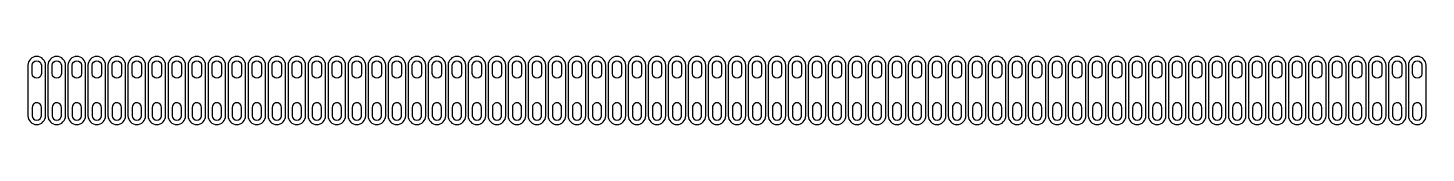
# Model space of a CAD drawing. Header units: millimetres. Extents: x -164 to 828, y -112 to -64.
import ezdxf

# ---------------------------------------------------------------- set-up
doc = ezdxf.new("R2010")
doc.units = ezdxf.units.MM
doc.layers.get('0').update_dxf_attribs({"linetype": 'CONTINUOUS'})

msp = doc.modelspace()

# ---------------------------------------------------------------- linework, layer by layer
for points in [[(-151.75, -106), (-151.75, -70, 1), (-164.25, -70), (-164.25, -106, 1)], [(-161.25, -70, -1), (-154.75, -70), (-154.75, -76, -0.999998), (-161.25, -76)], [(-150.05, -106, 1), (-137.55, -106), (-137.55, -70, 1), (-150.05, -70)], [(-147.05, -76), (-147.05, -70, -1), (-140.55, -70), (-140.55, -76, -0.999998)], [(-135.84, -106, 1), (-123.34, -106), (-123.34, -70, 1), (-135.84, -70)], [(-132.84, -76), (-132.84, -70, -1), (-126.34, -70), (-126.34, -76, -0.999998)], [(-121.64, -106, 1), (-109.14, -106), (-109.14, -70, 1), (-121.64, -70)], [(-118.64, -76), (-118.64, -70, -1), (-112.14, -70), (-112.14, -76, -0.999998)], [(-107.44, -106, 1), (-94.94, -106), (-94.94, -70, 1), (-107.44, -70)], [(-104.44, -76), (-104.44, -70, -1), (-97.94, -70), (-97.94, -76, -0.999998)], [(-93.24, -106, 1), (-80.74, -106), (-80.74, -70, 1), (-93.24, -70)], [(-90.24, -76), (-90.24, -70, -1), (-83.74, -70), (-83.74, -76, -0.999998)], [(-79.03, -106, 1), (-66.53, -106), (-66.53, -70, 1), (-79.03, -70)], [(-76.03, -76), (-76.03, -70, -1), (-69.53, -70), (-69.53, -76, -0.999998)], [(-64.83, -106, 1), (-52.33, -106), (-52.33, -70, 1), (-64.83, -70)], [(-61.83, -76), (-61.83, -70, -1), (-55.33, -70), (-55.33, -76, -0.999998)], [(-50.63, -106, 1), (-38.13, -106), (-38.13, -70, 1), (-50.63, -70)], [(-47.63, -76), (-47.63, -70, -1), (-41.13, -70), (-41.13, -76, -0.999998)], [(-36.42, -106, 1), (-23.92, -106), (-23.92, -70, 1), (-36.42, -70)], [(-33.42, -76), (-33.42, -70, -1), (-26.92, -70), (-26.92, -76, -0.999998)], [(-22.22, -106, 1), (-9.72, -106), (-9.72, -70, 1), (-22.22, -70)], [(-19.22, -76), (-19.22, -70, -1), (-12.72, -70), (-12.72, -76, -0.999998)], [(-8.02, -106, 1), (4.48, -106), (4.48, -70, 1), (-8.02, -70)], [(-5.02, -76), (-5.02, -70, -1), (1.48, -70), (1.48, -76, -0.999998)], [(6.18, -106, 1), (18.68, -106), (18.68, -70, 1), (6.18, -70)], [(9.18, -76), (9.18, -70, -1), (15.68, -70), (15.68, -76, -0.999998)], [(20.39, -106, 1), (32.89, -106), (32.89, -70, 1), (20.39, -70)], [(23.39, -76), (23.39, -70, -1), (29.89, -70), (29.89, -76, -0.999998)], [(34.59, -106, 1), (47.09, -106), (47.09, -70, 1), (34.59, -70)], [(37.59, -76), (37.59, -70, -1), (44.09, -70), (44.09, -76, -0.999998)], [(48.79, -106, 1), (61.29, -106), (61.29, -70, 1), (48.79, -70)], [(51.79, -76), (51.79, -70, -1), (58.29, -70), (58.29, -76, -0.999998)], [(63, -106, 1), (75.5, -106), (75.5, -70, 1), (63, -70)], [(66, -76), (66, -70, -1), (72.5, -70), (72.5, -76, -0.999998)], [(77.2, -106, 1), (89.7, -106), (89.7, -70, 1), (77.2, -70)], [(80.2, -76), (80.2, -70, -1), (86.7, -70), (86.7, -76, -0.999998)], [(91.4, -106, 1), (103.9, -106), (103.9, -70, 1), (91.4, -70)], [(94.4, -76), (94.4, -70, -1), (100.9, -70), (100.9, -76, -0.999998)], [(105.61, -106, 1), (118.11, -106), (118.11, -70, 1), (105.61, -70)], [(108.61, -76), (108.61, -70, -1), (115.11, -70), (115.11, -76, -0.999998)], [(119.81, -106, 1), (132.31, -106), (132.31, -70, 1), (119.81, -70)], [(122.81, -76), (122.81, -70, -1), (129.31, -70), (129.31, -76, -0.999998)], [(134.01, -106, 1), (146.51, -106), (146.51, -70, 1), (134.01, -70)], [(137.01, -76), (137.01, -70, -1), (143.51, -70), (143.51, -76, -0.999998)], [(148.21, -106, 1), (160.71, -106), (160.71, -70, 1), (148.21, -70)], [(151.21, -76), (151.21, -70, -1), (157.71, -70), (157.71, -76, -0.999998)], [(162.42, -106, 1), (174.92, -106), (174.92, -70, 1), (162.42, -70)], [(165.42, -76), (165.42, -70, -1), (171.92, -70), (171.92, -76, -0.999998)], [(176.62, -106, 1), (189.12, -106), (189.12, -70, 1), (176.62, -70)], [(179.62, -76), (179.62, -70, -1), (186.12, -70), (186.12, -76, -0.999998)], [(190.82, -106, 1), (203.32, -106), (203.32, -70, 1), (190.82, -70)], [(193.82, -76), (193.82, -70, -1), (200.32, -70), (200.32, -76, -0.999998)], [(205.03, -106, 1), (217.53, -106), (217.53, -70, 1), (205.03, -70)], [(208.03, -76), (208.03, -70, -1), (214.53, -70), (214.53, -76, -0.999998)], [(219.23, -106, 1), (231.73, -106), (231.73, -70, 1), (219.23, -70)], [(222.23, -76), (222.23, -70, -1), (228.73, -70), (228.73, -76, -0.999998)], [(233.43, -106, 1), (245.93, -106), (245.93, -70, 1), (233.43, -70)], [(236.43, -76), (236.43, -70, -1), (242.93, -70), (242.93, -76, -0.999998)], [(247.63, -106, 1), (260.13, -106), (260.13, -70, 1), (247.63, -70)], [(250.63, -76), (250.63, -70, -1), (257.13, -70), (257.13, -76, -0.999998)], [(261.84, -106, 1), (274.34, -106), (274.34, -70, 1), (261.84, -70)], [(264.84, -76), (264.84, -70, -1), (271.34, -70), (271.34, -76, -0.999998)], [(276.04, -106, 1), (288.54, -106), (288.54, -70, 1), (276.04, -70)], [(279.04, -76), (279.04, -70, -1), (285.54, -70), (285.54, -76, -0.999998)], [(290.24, -106, 1), (302.74, -106), (302.74, -70, 1), (290.24, -70)], [(293.24, -76), (293.24, -70, -1), (299.74, -70), (299.74, -76, -0.999998)], [(304.45, -106, 1), (316.95, -106), (316.95, -70, 1), (304.45, -70)], [(307.45, -76), (307.45, -70, -1), (313.95, -70), (313.95, -76, -0.999998)], [(318.65, -106, 1), (331.15, -106), (331.15, -70, 1), (318.65, -70)], [(321.65, -76), (321.65, -70, -1), (328.15, -70), (328.15, -76, -0.999998)], [(332.85, -106, 1), (345.35, -106), (345.35, -70, 1), (332.85, -70)], [(335.85, -76), (335.85, -70, -1), (342.35, -70), (342.35, -76, -0.999998)], [(347.05, -106, 1), (359.55, -106), (359.55, -70, 1), (347.05, -70)], [(350.05, -76), (350.05, -70, -1), (356.55, -70), (356.55, -76, -0.999998)], [(361.26, -106, 1), (373.76, -106), (373.76, -70, 1), (361.26, -70)], [(364.26, -76), (364.26, -70, -1), (370.76, -70), (370.76, -76, -0.999998)], [(375.46, -106, 1), (387.96, -106), (387.96, -70, 1), (375.46, -70)], [(378.46, -76), (378.46, -70, -1), (384.96, -70), (384.96, -76, -0.999998)], [(389.66, -106, 1), (402.16, -106), (402.16, -70, 1), (389.66, -70)], [(392.66, -76), (392.66, -70, -1), (399.16, -70), (399.16, -76, -0.999998)], [(403.87, -106, 1), (416.37, -106), (416.37, -70, 1), (403.87, -70)], [(406.87, -76), (406.87, -70, -1), (413.37, -70), (413.37, -76, -0.999998)], [(418.07, -106, 1), (430.57, -106), (430.57, -70, 1), (418.07, -70)], [(421.07, -76), (421.07, -70, -1), (427.57, -70), (427.57, -76, -0.999998)], [(432.27, -106, 1), (444.77, -106), (444.77, -70, 1), (432.27, -70)], [(435.27, -76), (435.27, -70, -1), (441.77, -70), (441.77, -76, -0.999998)], [(446.47, -106, 1), (458.97, -106), (458.97, -70, 1), (446.47, -70)], [(449.47, -76), (449.47, -70, -1), (455.97, -70), (455.97, -76, -0.999998)], [(460.68, -106, 1), (473.18, -106), (473.18, -70, 1), (460.68, -70)], [(463.68, -76), (463.68, -70, -1), (470.18, -70), (470.18, -76, -0.999998)], [(474.88, -106, 1), (487.38, -106), (487.38, -70, 1), (474.88, -70)], [(477.88, -76), (477.88, -70, -1), (484.38, -70), (484.38, -76, -0.999998)], [(489.08, -106, 1), (501.58, -106), (501.58, -70, 1), (489.08, -70)], [(492.08, -76), (492.08, -70, -1), (498.58, -70), (498.58, -76, -0.999998)], [(503.29, -106, 1), (515.79, -106), (515.79, -70, 1), (503.29, -70)], [(506.29, -76), (506.29, -70, -1), (512.79, -70), (512.79, -76, -0.999998)], [(517.49, -106, 1), (529.99, -106), (529.99, -70, 1), (517.49, -70)], [(520.49, -76), (520.49, -70, -1), (526.99, -70), (526.99, -76, -0.999998)], [(531.69, -106, 1), (544.19, -106), (544.19, -70, 1), (531.69, -70)], [(534.69, -76), (534.69, -70, -1), (541.19, -70), (541.19, -76, -0.999998)], [(545.9, -106, 1), (558.4, -106), (558.4, -70, 1), (545.9, -70)], [(548.9, -76), (548.9, -70, -1), (555.4, -70), (555.4, -76, -0.999998)], [(560.1, -106, 1), (572.6, -106), (572.6, -70, 1), (560.1, -70)], [(563.1, -76), (563.1, -70, -1), (569.6, -70), (569.6, -76, -0.999998)], [(574.3, -106, 1), (586.8, -106), (586.8, -70, 1), (574.3, -70)], [(577.3, -76), (577.3, -70, -1), (583.8, -70), (583.8, -76, -0.999998)], [(588.5, -106, 1), (601, -106), (601, -70, 1), (588.5, -70)], [(591.5, -76), (591.5, -70, -1), (598, -70), (598, -76, -0.999998)], [(602.71, -106, 1), (615.21, -106), (615.21, -70, 1), (602.71, -70)], [(605.71, -76), (605.71, -70, -1), (612.21, -70), (612.21, -76, -0.999998)], [(616.91, -106, 1), (629.41, -106), (629.41, -70, 1), (616.91, -70)], [(619.91, -76), (619.91, -70, -1), (626.41, -70), (626.41, -76, -0.999998)], [(631.11, -106, 1), (643.61, -106), (643.61, -70, 1), (631.11, -70)], [(634.11, -76), (634.11, -70, -1), (640.61, -70), (640.61, -76, -0.999998)], [(645.32, -106, 1), (657.82, -106), (657.82, -70, 1), (645.32, -70)], [(648.32, -76), (648.32, -70, -1), (654.82, -70), (654.82, -76, -0.999998)], [(659.52, -106, 1), (672.02, -106), (672.02, -70, 1), (659.52, -70)], [(662.52, -76), (662.52, -70, -1), (669.02, -70), (669.02, -76, -0.999998)], [(673.72, -106, 1), (686.22, -106), (686.22, -70, 1), (673.72, -70)], [(676.72, -76), (676.72, -70, -1), (683.22, -70), (683.22, -76, -0.999998)], [(687.92, -106, 1), (700.42, -106), (700.42, -70, 1), (687.92, -70)], [(690.92, -76), (690.92, -70, -1), (697.42, -70), (697.42, -76, -0.999998)], [(702.13, -106, 1), (714.63, -106), (714.63, -70, 1), (702.13, -70)], [(705.13, -76), (705.13, -70, -1), (711.63, -70), (711.63, -76, -0.999998)], [(716.33, -106, 1), (728.83, -106), (728.83, -70, 1), (716.33, -70)], [(719.33, -76), (719.33, -70, -1), (725.83, -70), (725.83, -76, -0.999998)], [(730.53, -106, 1), (743.03, -106), (743.03, -70, 1), (730.53, -70)], [(733.53, -76), (733.53, -70, -1), (740.03, -70), (740.03, -76, -0.999998)], [(744.74, -106, 1), (757.24, -106), (757.24, -70, 1), (744.74, -70)], [(747.74, -76), (747.74, -70, -1), (754.24, -70), (754.24, -76, -0.999998)], [(758.94, -106, 1), (771.44, -106), (771.44, -70, 1), (758.94, -70)], [(761.94, -76), (761.94, -70, -1), (768.44, -70), (768.44, -76, -0.999998)], [(773.14, -106, 1), (785.64, -106), (785.64, -70, 1), (773.14, -70)], [(776.14, -76), (776.14, -70, -1), (782.64, -70), (782.64, -76, -0.999998)], [(787.34, -106, 1), (799.84, -106), (799.84, -70, 1), (787.34, -70)], [(790.34, -76), (790.34, -70, -1), (796.84, -70), (796.84, -76, -0.999998)], [(801.55, -106, 1), (814.05, -106), (814.05, -70, 1), (801.55, -70)], [(804.55, -76), (804.55, -70, -1), (811.05, -70), (811.05, -76, -0.999998)], [(815.75, -106, 1), (828.25, -106), (828.25, -70, 1), (815.75, -70)], [(818.75, -76), (818.75, -70, -1), (825.25, -70), (825.25, -76, -0.999998)], [(-154.75, -100, 1.000002), (-161.25, -100), (-161.25, -106, 1), (-154.75, -106)], [(-147.05, -106, 1), (-140.55, -106), (-140.55, -100, 1.000002), (-147.05, -100)], [(-132.84, -106, 1), (-126.34, -106), (-126.34, -100, 1.000002), (-132.84, -100)], [(-118.64, -106, 1), (-112.14, -106), (-112.14, -100, 1.000002), (-118.64, -100)], [(-104.44, -106, 1), (-97.94, -106), (-97.94, -100, 1.000002), (-104.44, -100)], [(-90.24, -106, 1), (-83.74, -106), (-83.74, -100, 1.000002), (-90.24, -100)], [(-76.03, -106, 1), (-69.53, -106), (-69.53, -100, 1.000002), (-76.03, -100)], [(-61.83, -106, 1), (-55.33, -106), (-55.33, -100, 1.000002), (-61.83, -100)], [(-47.63, -106, 1), (-41.13, -106), (-41.13, -100, 1.000002), (-47.63, -100)], [(-33.42, -106, 1), (-26.92, -106), (-26.92, -100, 1.000002), (-33.42, -100)], [(-19.22, -106, 1), (-12.72, -106), (-12.72, -100, 1.000002), (-19.22, -100)], [(-5.02, -106, 1), (1.48, -106), (1.48, -100, 1.000002), (-5.02, -100)], [(9.18, -106, 1), (15.68, -106), (15.68, -100, 1.000002), (9.18, -100)], [(23.39, -106, 1), (29.89, -106), (29.89, -100, 1.000002), (23.39, -100)], [(37.59, -106, 1), (44.09, -106), (44.09, -100, 1.000002), (37.59, -100)], [(51.79, -106, 1), (58.29, -106), (58.29, -100, 1.000002), (51.79, -100)], [(66, -106, 1), (72.5, -106), (72.5, -100, 1.000002), (66, -100)], [(80.2, -106, 1), (86.7, -106), (86.7, -100, 1.000002), (80.2, -100)], [(94.4, -106, 1), (100.9, -106), (100.9, -100, 1.000002), (94.4, -100)], [(108.61, -106, 1), (115.11, -106), (115.11, -100, 1.000002), (108.61, -100)], [(122.81, -106, 1), (129.31, -106), (129.31, -100, 1.000002), (122.81, -100)], [(137.01, -106, 1), (143.51, -106), (143.51, -100, 1.000002), (137.01, -100)], [(151.21, -106, 1), (157.71, -106), (157.71, -100, 1.000002), (151.21, -100)], [(165.42, -106, 1), (171.92, -106), (171.92, -100, 1.000002), (165.42, -100)], [(179.62, -106, 1), (186.12, -106), (186.12, -100, 1.000002), (179.62, -100)], [(193.82, -106, 1), (200.32, -106), (200.32, -100, 1.000002), (193.82, -100)], [(208.03, -106, 1), (214.53, -106), (214.53, -100, 1.000002), (208.03, -100)], [(222.23, -106, 1), (228.73, -106), (228.73, -100, 1.000002), (222.23, -100)], [(236.43, -106, 1), (242.93, -106), (242.93, -100, 1.000002), (236.43, -100)], [(250.63, -106, 1), (257.13, -106), (257.13, -100, 1.000002), (250.63, -100)], [(264.84, -106, 1), (271.34, -106), (271.34, -100, 1.000002), (264.84, -100)], [(279.04, -106, 1), (285.54, -106), (285.54, -100, 1.000002), (279.04, -100)], [(293.24, -106, 1), (299.74, -106), (299.74, -100, 1.000002), (293.24, -100)], [(307.45, -106, 1), (313.95, -106), (313.95, -100, 1.000002), (307.45, -100)], [(321.65, -106, 1), (328.15, -106), (328.15, -100, 1.000002), (321.65, -100)], [(335.85, -106, 1), (342.35, -106), (342.35, -100, 1.000002), (335.85, -100)], [(350.05, -106, 1), (356.55, -106), (356.55, -100, 1.000002), (350.05, -100)], [(364.26, -106, 1), (370.76, -106), (370.76, -100, 1.000002), (364.26, -100)], [(378.46, -106, 1), (384.96, -106), (384.96, -100, 1.000002), (378.46, -100)], [(392.66, -106, 1), (399.16, -106), (399.16, -100, 1.000002), (392.66, -100)], [(406.87, -106, 1), (413.37, -106), (413.37, -100, 1.000002), (406.87, -100)], [(421.07, -106, 1), (427.57, -106), (427.57, -100, 1.000002), (421.07, -100)], [(435.27, -106, 1), (441.77, -106), (441.77, -100, 1.000002), (435.27, -100)], [(449.47, -106, 1), (455.97, -106), (455.97, -100, 1.000002), (449.47, -100)], [(463.68, -106, 1), (470.18, -106), (470.18, -100, 1.000002), (463.68, -100)], [(477.88, -106, 1), (484.38, -106), (484.38, -100, 1.000002), (477.88, -100)], [(492.08, -106, 1), (498.58, -106), (498.58, -100, 1.000002), (492.08, -100)], [(506.29, -106, 1), (512.79, -106), (512.79, -100, 1.000002), (506.29, -100)], [(520.49, -106, 1), (526.99, -106), (526.99, -100, 1.000002), (520.49, -100)], [(534.69, -106, 1), (541.19, -106), (541.19, -100, 1.000002), (534.69, -100)], [(548.9, -106, 1), (555.4, -106), (555.4, -100, 1.000002), (548.9, -100)], [(563.1, -106, 1), (569.6, -106), (569.6, -100, 1.000002), (563.1, -100)], [(577.3, -106, 1), (583.8, -106), (583.8, -100, 1.000002), (577.3, -100)], [(591.5, -106, 1), (598, -106), (598, -100, 1.000002), (591.5, -100)], [(605.71, -106, 1), (612.21, -106), (612.21, -100, 1.000002), (605.71, -100)], [(619.91, -106, 1), (626.41, -106), (626.41, -100, 1.000002), (619.91, -100)], [(634.11, -106, 1), (640.61, -106), (640.61, -100, 1.000002), (634.11, -100)], [(648.32, -106, 1), (654.82, -106), (654.82, -100, 1.000002), (648.32, -100)], [(662.52, -106, 1), (669.02, -106), (669.02, -100, 1.000002), (662.52, -100)], [(676.72, -106, 1), (683.22, -106), (683.22, -100, 1.000002), (676.72, -100)], [(690.92, -106, 1), (697.42, -106), (697.42, -100, 1.000002), (690.92, -100)], [(705.13, -106, 1), (711.63, -106), (711.63, -100, 1.000002), (705.13, -100)], [(719.33, -106, 1), (725.83, -106), (725.83, -100, 1.000002), (719.33, -100)], [(733.53, -106, 1), (740.03, -106), (740.03, -100, 1.000002), (733.53, -100)], [(747.74, -106, 1), (754.24, -106), (754.24, -100, 1.000002), (747.74, -100)], [(761.94, -106, 1), (768.44, -106), (768.44, -100, 1.000002), (761.94, -100)], [(776.14, -106, 1), (782.64, -106), (782.64, -100, 1.000002), (776.14, -100)], [(790.34, -106, 1), (796.84, -106), (796.84, -100, 1.000002), (790.34, -100)], [(804.55, -106, 1), (811.05, -106), (811.05, -100, 1.000002), (804.55, -100)], [(818.75, -106, 1), (825.25, -106), (825.25, -100, 1.000002), (818.75, -100)]]:
    msp.add_lwpolyline(points, format="xyb", close=True)

doc.saveas('drawing.dxf')
